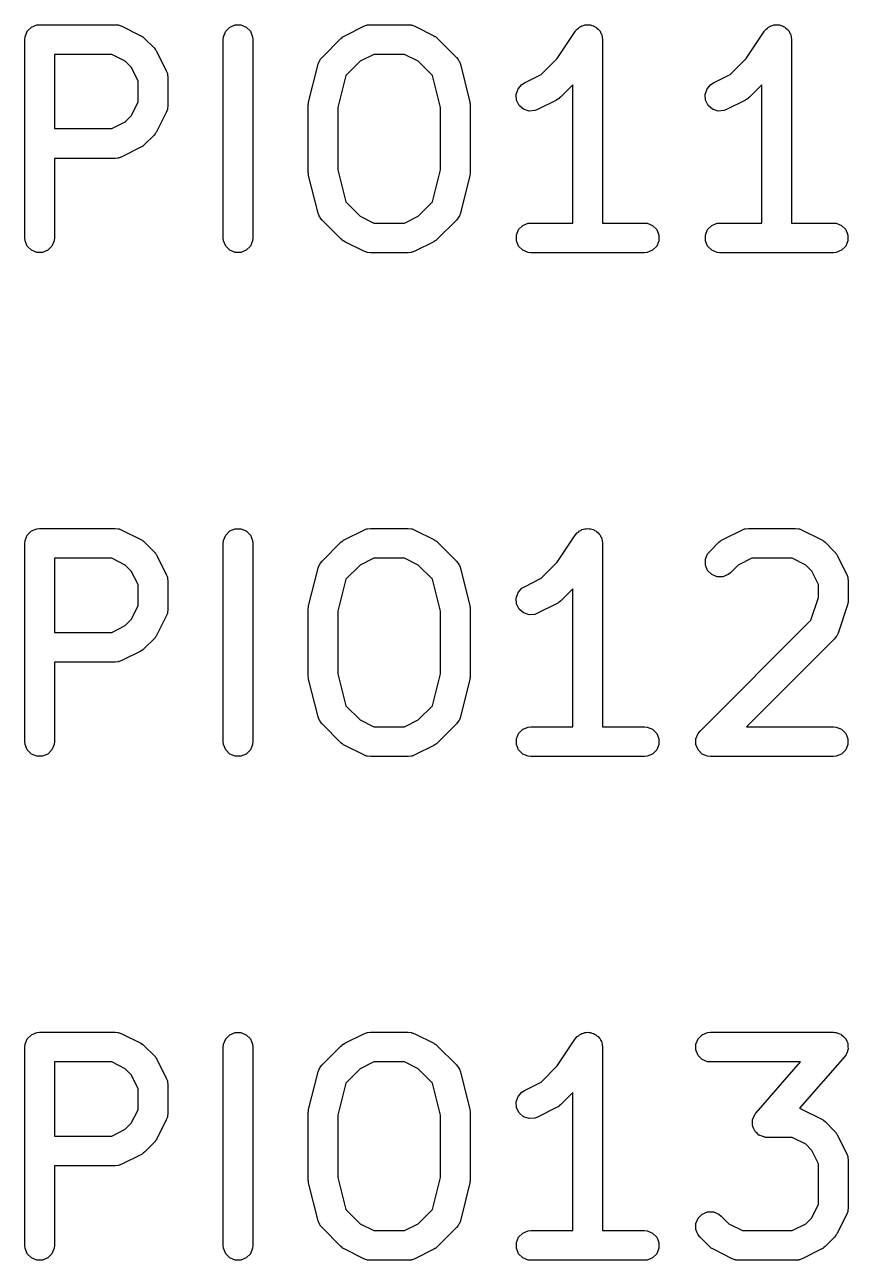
# Model space of a CAD drawing. Extents: x 19.8 to 98.9, y -129.1 to -67.1.
# Drawn here: x 59.37 to 63.52, y -120.41 to -114.18 of the extents above; entities that cross this region are included whole.
import ezdxf

# ---------------------------------------------------------------- set-up
doc = ezdxf.new("R2010")
doc.units = 0
doc.layers.add('BLACK', color=7, linetype='CONTINUOUS')

msp = doc.modelspace()

# ---------------------------------------------------------------- linework, layer by layer
at = {"layer": 'BLACK', "linetype": 'CONTINUOUS'}
for p, q in [((59.384419, -114.213151), (59.405111, -114.192459)), ((59.405111, -114.192459), (59.432147, -114.18126)), ((59.432147, -114.18126), (59.446779, -114.179819)), ((59.446779, -114.179819), (59.827731, -114.179819)), ((59.827731, -114.179819), (59.842363, -114.18126)), ((59.842363, -114.18126), (59.844852, -114.182291)), ((59.844852, -114.182291), (59.84754, -114.182482)), ((59.84754, -114.182482), (59.861272, -114.187737)), ((59.861272, -114.187737), (59.95651, -114.235356)), ((60.384419, -114.213151), (60.405111, -114.192459)), ((60.405111, -114.192459), (60.432147, -114.18126)), ((60.432147, -114.18126), (60.461411, -114.18126)), ((60.461411, -114.18126), (60.488447, -114.192459)), ((60.488447, -114.192459), (60.509139, -114.213151)), ((60.984666, -114.235356), (61.079904, -114.187737)), ((61.079904, -114.187737), (61.093635, -114.182482)), ((61.093635, -114.182482), (61.096324, -114.18229)), ((61.096324, -114.18229), (61.098813, -114.18126)), ((61.098813, -114.18126), (61.113445, -114.179819)), ((61.113445, -114.179819), (61.303921, -114.179819)), ((61.303921, -114.179819), (61.318553, -114.18126)), ((61.318553, -114.18126), (61.321042, -114.182291)), ((61.321042, -114.182291), (61.32373, -114.182482)), ((61.32373, -114.182482), (61.337462, -114.187737)), ((61.337462, -114.187737), (61.4327, -114.235356)), ((62.161764, -114.197709), (62.167015, -114.192459)), ((62.167015, -114.192459), (62.173804, -114.189646)), ((62.173804, -114.189646), (62.17991, -114.185558)), ((62.17991, -114.185558), (62.18719, -114.184101)), ((62.18719, -114.184101), (62.194051, -114.18126)), ((62.194051, -114.18126), (62.201399, -114.18126)), ((62.201399, -114.18126), (62.208604, -114.179819)), ((62.208604, -114.179819), (62.215888, -114.18126)), ((62.215888, -114.18126), (62.223315, -114.18126)), ((62.223315, -114.18126), (62.230103, -114.184072)), ((62.230103, -114.184072), (62.237312, -114.185498)), ((62.237312, -114.185498), (62.243491, -114.189617)), ((62.243491, -114.189617), (62.250351, -114.192459)), ((62.250351, -114.192459), (62.255544, -114.197652)), ((63.114145, -114.197709), (63.119396, -114.192459)), ((63.119396, -114.192459), (63.126185, -114.189646)), ((63.126185, -114.189646), (63.132291, -114.185558)), ((63.132291, -114.185558), (63.139571, -114.184101)), ((63.139571, -114.184101), (63.146432, -114.18126)), ((63.146432, -114.18126), (63.15378, -114.18126)), ((63.15378, -114.18126), (63.160985, -114.179819)), ((63.160985, -114.179819), (63.168269, -114.18126)), ((63.168269, -114.18126), (63.175696, -114.18126)), ((63.175696, -114.18126), (63.182484, -114.184072)), ((63.182484, -114.184072), (63.189693, -114.185498)), ((63.189693, -114.185498), (63.195872, -114.189617)), ((63.195872, -114.189617), (63.202732, -114.192459)), ((63.202732, -114.192459), (63.207925, -114.197652)), ((59.371779, -114.254819), (59.37322, -114.240187)), ((59.371779, -115.254819), (59.371779, -114.254819)), ((59.37322, -114.240187), (59.384419, -114.213151)), ((59.95651, -114.235356), (59.962809, -114.23932)), ((59.962809, -114.23932), (59.964637, -114.240078)), ((59.964637, -114.240078), (59.966693, -114.241766)), ((59.966693, -114.241766), (59.968953, -114.243188)), ((59.968953, -114.243188), (59.970252, -114.244686)), ((59.970252, -114.244686), (59.976002, -114.249405)), ((59.976002, -114.249405), (60.023621, -114.297024)), ((60.371779, -114.254819), (60.37322, -114.240187)), ((60.371779, -115.254819), (60.371779, -114.254819)), ((60.37322, -114.240187), (60.384419, -114.213151)), ((60.509139, -114.213151), (60.520338, -114.240187)), ((60.520338, -114.240187), (60.521779, -114.254819)), ((60.521779, -114.254819), (60.521779, -115.254819)), ((60.869936, -114.344643), (60.965174, -114.249405)), ((60.965174, -114.249405), (60.970924, -114.244684)), ((60.970924, -114.244684), (60.972223, -114.243188)), ((60.972223, -114.243188), (60.974477, -114.241768)), ((60.974477, -114.241768), (60.976539, -114.240077)), ((60.976539, -114.240077), (60.978371, -114.239318)), ((60.978371, -114.239318), (60.984666, -114.235356)), ((61.4327, -114.235356), (61.438999, -114.23932)), ((61.438999, -114.23932), (61.440827, -114.240078)), ((61.440827, -114.240078), (61.442883, -114.241766)), ((61.442883, -114.241766), (61.445143, -114.243188)), ((61.445143, -114.243188), (61.446442, -114.244686)), ((61.446442, -114.244686), (61.452192, -114.249405)), ((61.452192, -114.249405), (61.54743, -114.344643)), ((62.055159, -114.349896), (62.146279, -114.213216)), ((62.146279, -114.213216), (62.146313, -114.213173)), ((62.146313, -114.213173), (62.146323, -114.213151)), ((62.146323, -114.213151), (62.146374, -114.213099)), ((62.146374, -114.213099), (62.155595, -114.201841)), ((62.155595, -114.201841), (62.161764, -114.197709)), ((62.255544, -114.197652), (62.261661, -114.20173)), ((62.261661, -114.20173), (62.265794, -114.207902)), ((62.265794, -114.207902), (62.271043, -114.213151)), ((62.271043, -114.213151), (62.273854, -114.219938)), ((62.273854, -114.219938), (62.277944, -114.226045)), ((62.277944, -114.226045), (62.2794, -114.233326)), ((62.2794, -114.233326), (62.282242, -114.240187)), ((62.282242, -114.240187), (62.283667, -114.254663)), ((62.283667, -114.254663), (62.283683, -114.25474)), ((62.283683, -114.25474), (62.283677, -114.254766)), ((62.283677, -114.254766), (62.283683, -114.254819)), ((62.283683, -114.254819), (62.283683, -115.179819)), ((63.00754, -114.349896), (63.09866, -114.213216)), ((63.09866, -114.213216), (63.098694, -114.213173)), ((63.098694, -114.213173), (63.098704, -114.213151)), ((63.098704, -114.213151), (63.098755, -114.213099)), ((63.098755, -114.213099), (63.107976, -114.201841)), ((63.107976, -114.201841), (63.114145, -114.197709)), ((63.207925, -114.197652), (63.214042, -114.20173)), ((63.214042, -114.20173), (63.218175, -114.207902)), ((63.218175, -114.207902), (63.223424, -114.213151)), ((63.223424, -114.213151), (63.226235, -114.219938)), ((63.226235, -114.219938), (63.230325, -114.226045)), ((63.230325, -114.226045), (63.231781, -114.233326)), ((63.231781, -114.233326), (63.234623, -114.240187)), ((63.234623, -114.240187), (63.236048, -114.254663)), ((63.236048, -114.254663), (63.236064, -114.25474)), ((63.236064, -114.25474), (63.236058, -114.254766)), ((63.236058, -114.254766), (63.236064, -114.254819)), ((63.236064, -114.254819), (63.236064, -115.179819)), ((60.023621, -114.297024), (60.028339, -114.302773)), ((60.028339, -114.302773), (60.029838, -114.304073)), ((60.029838, -114.304073), (60.031259, -114.306332)), ((60.031259, -114.306332), (60.032948, -114.308389)), ((60.032948, -114.308389), (60.033705, -114.310216)), ((60.033705, -114.310216), (60.03767, -114.316516)), ((60.03767, -114.316516), (60.085289, -114.411754)), ((59.810026, -114.329819), (59.521779, -114.329819)), ((59.521779, -114.329819), (59.521779, -114.703628)), ((59.878542, -114.364077), (59.810026, -114.329819)), ((59.908949, -114.394484), (59.878542, -114.364077)), ((60.802589, -114.569962), (60.850208, -114.379486)), ((60.850208, -114.379486), (60.855155, -114.36564)), ((60.855155, -114.36564), (60.858475, -114.361158)), ((60.858475, -114.361158), (60.860609, -114.356008)), ((60.860609, -114.356008), (60.869936, -114.344643)), ((61.062634, -114.364077), (60.990691, -114.436019)), ((61.13115, -114.329819), (61.062634, -114.364077)), ((61.286216, -114.329819), (61.13115, -114.329819)), ((61.354732, -114.364077), (61.286216, -114.329819)), ((61.426674, -114.436019), (61.354732, -114.364077)), ((61.54743, -114.344643), (61.556758, -114.356008)), ((61.556758, -114.356008), (61.558892, -114.361161)), ((61.558892, -114.361161), (61.562211, -114.36564)), ((61.562211, -114.36564), (61.567158, -114.379486)), ((61.567158, -114.379486), (61.614777, -114.569962)), ((61.97378, -114.431275), (62.055159, -114.349896)), ((62.926161, -114.431275), (63.00754, -114.349896)), ((59.943207, -114.463), (59.908949, -114.394484)), ((60.085289, -114.411754), (60.090544, -114.425485)), ((60.090544, -114.425485), (60.090735, -114.428174)), ((60.090735, -114.428174), (60.091766, -114.430663)), ((60.091766, -114.430663), (60.093207, -114.445295)), ((60.990691, -114.436019), (60.95035, -114.597386)), ((61.467016, -114.597386), (61.426674, -114.436019)), ((61.889428, -114.473451), (61.97378, -114.431275)), ((62.841809, -114.473451), (62.926161, -114.431275)), ((59.943207, -114.570447), (59.943207, -114.463)), ((60.093207, -114.445295), (60.093207, -114.588152)), ((61.848558, -114.531152), (61.857812, -114.503391)), ((61.857812, -114.503391), (61.876985, -114.481283)), ((61.876985, -114.481283), (61.889428, -114.473451)), ((62.133683, -114.483504), (62.07124, -114.545947)), ((62.133683, -115.179819), (62.133683, -114.483504)), ((62.800939, -114.531152), (62.810193, -114.503391)), ((62.810193, -114.503391), (62.829366, -114.481283)), ((62.829366, -114.481283), (62.841809, -114.473451)), ((63.086064, -114.483504), (63.023621, -114.545947)), ((63.086064, -115.179819), (63.086064, -114.483504)), ((61.850632, -114.560342), (61.848558, -114.531152)), ((61.863719, -114.586517), (61.850632, -114.560342)), ((62.051748, -114.559996), (61.95651, -114.607615)), ((62.058047, -114.556031), (62.051748, -114.559996)), ((62.059875, -114.555274), (62.058047, -114.556031)), ((62.061931, -114.553585), (62.059875, -114.555274)), ((62.064191, -114.552164), (62.061931, -114.553585)), ((62.06549, -114.550665), (62.064191, -114.552164)), ((62.07124, -114.545947), (62.06549, -114.550665)), ((62.803013, -114.560342), (62.800939, -114.531152)), ((62.8161, -114.586517), (62.803013, -114.560342)), ((63.004129, -114.559996), (62.908891, -114.607615)), ((63.010428, -114.556031), (63.004129, -114.559996)), ((63.012256, -114.555274), (63.010428, -114.556031)), ((63.014312, -114.553585), (63.012256, -114.555274)), ((63.016572, -114.552164), (63.014312, -114.553585)), ((63.017871, -114.550665), (63.016572, -114.552164)), ((63.023621, -114.545947), (63.017871, -114.550665)), ((59.908949, -114.638963), (59.943207, -114.570447)), ((60.085289, -114.621693), (60.03767, -114.716931)), ((60.090544, -114.607962), (60.085289, -114.621693)), ((60.090735, -114.605272), (60.090544, -114.607962)), ((60.091766, -114.602784), (60.090735, -114.605272)), ((60.093207, -114.588152), (60.091766, -114.602784)), ((60.80035, -114.588152), (60.800601, -114.585598)), ((60.80035, -114.921485), (60.80035, -114.588152)), ((60.800439, -114.584506), (60.801248, -114.579032)), ((60.800601, -114.585598), (60.800439, -114.584506)), ((60.801248, -114.579032), (60.801791, -114.57352)), ((60.801791, -114.57352), (60.802213, -114.572498)), ((60.802213, -114.572498), (60.802589, -114.569962)), ((60.95035, -114.597386), (60.95035, -114.912251)), ((61.467016, -114.912251), (61.467016, -114.597386)), ((61.614777, -114.569962), (61.615152, -114.572498)), ((61.615152, -114.572498), (61.615575, -114.57352)), ((61.615575, -114.57352), (61.616117, -114.579032)), ((61.616117, -114.579032), (61.616927, -114.584506)), ((61.616927, -114.584506), (61.616764, -114.585598)), ((61.616764, -114.585598), (61.617016, -114.588152)), ((61.617016, -114.588152), (61.617016, -114.921485)), ((61.885827, -114.60569), (61.863719, -114.586517)), ((61.913588, -114.614944), (61.885827, -114.60569)), ((61.942778, -114.61287), (61.913588, -114.614944)), ((61.95651, -114.607615), (61.942778, -114.61287)), ((62.838208, -114.60569), (62.8161, -114.586517)), ((62.865969, -114.614944), (62.838208, -114.60569)), ((62.895159, -114.61287), (62.865969, -114.614944)), ((62.908891, -114.607615), (62.895159, -114.61287)), ((59.810026, -114.703628), (59.878542, -114.66937)), ((59.878542, -114.66937), (59.908949, -114.638963)), ((59.521779, -114.703628), (59.810026, -114.703628)), ((60.023621, -114.736423), (59.976002, -114.784042)), ((60.028339, -114.730673), (60.023621, -114.736423)), ((60.029838, -114.729374), (60.028339, -114.730673)), ((60.031259, -114.727114), (60.029838, -114.729374)), ((60.032948, -114.725058), (60.031259, -114.727114)), ((60.033705, -114.72323), (60.032948, -114.725058)), ((60.03767, -114.716931), (60.033705, -114.72323)), ((59.95651, -114.798091), (59.861272, -114.84571)), ((59.962809, -114.794126), (59.95651, -114.798091)), ((59.964637, -114.793369), (59.962809, -114.794126)), ((59.966693, -114.79168), (59.964637, -114.793369)), ((59.968953, -114.790259), (59.966693, -114.79168)), ((59.970252, -114.78876), (59.968953, -114.790259)), ((59.976002, -114.784042), (59.970252, -114.78876)), ((59.827731, -114.853628), (59.521779, -114.853628)), ((59.521779, -114.853628), (59.521779, -115.254819)), ((59.842363, -114.852187), (59.827731, -114.853628)), ((59.844852, -114.851155), (59.842363, -114.852187)), ((59.84754, -114.850965), (59.844852, -114.851155)), ((59.861272, -114.84571), (59.84754, -114.850965)), ((60.800601, -114.924038), (60.80035, -114.921485)), ((60.800439, -114.925131), (60.800601, -114.924038)), ((60.801248, -114.930604), (60.800439, -114.925131)), ((60.801791, -114.936117), (60.801248, -114.930604)), ((60.802213, -114.937138), (60.801791, -114.936117)), ((60.802589, -114.939675), (60.802213, -114.937138)), ((60.850208, -115.130151), (60.802589, -114.939675)), ((60.95035, -114.912251), (60.990691, -115.073617)), ((61.426674, -115.073617), (61.467016, -114.912251)), ((61.614777, -114.939675), (61.567158, -115.130151)), ((61.615152, -114.937138), (61.614777, -114.939675)), ((61.615575, -114.936117), (61.615152, -114.937138)), ((61.616117, -114.930604), (61.615575, -114.936117)), ((61.616927, -114.925131), (61.616117, -114.930604)), ((61.617016, -114.921485), (61.616764, -114.924038)), ((61.616764, -114.924038), (61.616927, -114.925131)), ((60.855155, -115.143997), (60.850208, -115.130151)), ((60.990691, -115.073617), (61.062634, -115.145561)), ((61.354731, -115.145561), (61.426674, -115.073617)), ((61.567158, -115.130151), (61.562211, -115.143997)), ((60.858474, -115.148476), (60.855155, -115.143997)), ((60.860608, -115.153628), (60.858474, -115.148476)), ((60.869936, -115.164994), (60.860608, -115.153628)), ((60.965174, -115.260233), (60.869936, -115.164994)), ((61.062634, -115.145561), (61.13115, -115.179819)), ((61.13115, -115.179819), (61.286216, -115.179819)), ((61.286216, -115.179819), (61.354731, -115.145561)), ((61.547431, -115.164993), (61.452192, -115.260233)), ((61.556758, -115.153628), (61.547431, -115.164993)), ((61.558891, -115.148476), (61.556758, -115.153628)), ((61.562211, -115.143997), (61.558891, -115.148476)), ((61.860609, -115.213151), (61.881301, -115.192459)), ((61.881301, -115.192459), (61.908337, -115.18126)), ((61.908337, -115.18126), (61.922969, -115.179819)), ((61.922969, -115.179819), (62.133683, -115.179819)), ((62.283683, -115.179819), (62.494397, -115.179819)), ((62.494397, -115.179819), (62.509029, -115.18126)), ((62.509029, -115.18126), (62.536065, -115.192459)), ((62.536065, -115.192459), (62.556757, -115.213151)), ((62.81299, -115.213151), (62.833682, -115.192459)), ((62.833682, -115.192459), (62.860718, -115.18126)), ((62.860718, -115.18126), (62.87535, -115.179819)), ((62.87535, -115.179819), (63.086064, -115.179819)), ((63.236064, -115.179819), (63.446778, -115.179819)), ((63.446778, -115.179819), (63.46141, -115.18126)), ((63.46141, -115.18126), (63.488446, -115.192459)), ((63.488446, -115.192459), (63.509138, -115.213151)), ((59.37322, -115.269451), (59.371779, -115.254819)), ((59.521779, -115.254819), (59.520338, -115.269451)), ((60.37322, -115.269451), (60.371779, -115.254819)), ((60.521779, -115.254819), (60.520338, -115.269451)), ((61.84941, -115.240187), (61.860609, -115.213151)), ((61.84941, -115.269451), (61.84941, -115.240187)), ((62.556757, -115.213151), (62.567956, -115.240187)), ((62.567956, -115.240187), (62.567956, -115.269451)), ((62.801791, -115.240187), (62.81299, -115.213151)), ((62.801791, -115.269451), (62.801791, -115.240187)), ((63.509138, -115.213151), (63.520337, -115.240187)), ((63.520337, -115.240187), (63.520337, -115.269451)), ((59.384419, -115.296487), (59.37322, -115.269451)), ((59.405111, -115.317179), (59.384419, -115.296487)), ((59.432147, -115.328378), (59.405111, -115.317179)), ((59.488447, -115.317179), (59.461411, -115.328378)), ((59.509139, -115.296487), (59.488447, -115.317179)), ((59.520338, -115.269451), (59.509139, -115.296487)), ((60.384419, -115.296487), (60.37322, -115.269451)), ((60.405111, -115.317179), (60.384419, -115.296487)), ((60.432147, -115.328378), (60.405111, -115.317179)), ((60.488447, -115.317179), (60.461411, -115.328378)), ((60.509139, -115.296487), (60.488447, -115.317179)), ((60.520338, -115.269451), (60.509139, -115.296487)), ((60.970924, -115.264953), (60.965174, -115.260233)), ((60.972223, -115.26645), (60.970924, -115.264953)), ((60.974477, -115.267869), (60.972223, -115.26645)), ((60.976539, -115.269561), (60.974477, -115.267869)), ((60.978371, -115.270319), (60.976539, -115.269561)), ((60.984666, -115.274282), (60.978371, -115.270319)), ((61.079904, -115.321901), (60.984666, -115.274282)), ((61.4327, -115.274282), (61.337462, -115.321901)), ((61.438999, -115.270317), (61.4327, -115.274282)), ((61.440827, -115.26956), (61.438999, -115.270317)), ((61.442883, -115.267871), (61.440827, -115.26956)), ((61.445143, -115.26645), (61.442883, -115.267871)), ((61.446442, -115.264951), (61.445143, -115.26645)), ((61.452192, -115.260233), (61.446442, -115.264951)), ((61.860609, -115.296487), (61.84941, -115.269451)), ((61.881301, -115.317179), (61.860609, -115.296487)), ((61.908337, -115.328378), (61.881301, -115.317179)), ((62.536065, -115.317179), (62.509029, -115.328378)), ((62.556757, -115.296487), (62.536065, -115.317179)), ((62.567956, -115.269451), (62.556757, -115.296487)), ((62.81299, -115.296487), (62.801791, -115.269451)), ((62.833682, -115.317179), (62.81299, -115.296487)), ((62.860718, -115.328378), (62.833682, -115.317179)), ((63.488446, -115.317179), (63.46141, -115.328378)), ((63.509138, -115.296487), (63.488446, -115.317179)), ((63.520337, -115.269451), (63.509138, -115.296487)), ((59.461411, -115.328378), (59.432147, -115.328378)), ((60.461411, -115.328378), (60.432147, -115.328378)), ((61.093635, -115.327156), (61.079904, -115.321901)), ((61.096324, -115.327347), (61.093635, -115.327156)), ((61.098813, -115.328378), (61.096324, -115.327347)), ((61.113445, -115.329819), (61.098813, -115.328378)), ((61.303921, -115.329819), (61.113445, -115.329819)), ((61.318553, -115.328378), (61.303921, -115.329819)), ((61.321042, -115.327346), (61.318553, -115.328378)), ((61.32373, -115.327156), (61.321042, -115.327346)), ((61.337462, -115.321901), (61.32373, -115.327156)), ((61.922969, -115.329819), (61.908337, -115.328378)), ((62.494397, -115.329819), (61.922969, -115.329819)), ((62.509029, -115.328378), (62.494397, -115.329819)), ((62.87535, -115.329819), (62.860718, -115.328378)), ((63.446778, -115.329819), (62.87535, -115.329819)), ((63.46141, -115.328378), (63.446778, -115.329819)), ((59.384419, -116.753151), (59.405111, -116.732459)), ((59.405111, -116.732459), (59.432147, -116.72126)), ((59.432147, -116.72126), (59.446779, -116.719819)), ((59.446779, -116.719819), (59.827731, -116.719819)), ((59.827731, -116.719819), (59.842363, -116.72126)), ((59.842363, -116.72126), (59.844852, -116.722291)), ((59.844852, -116.722291), (59.84754, -116.722482)), ((59.84754, -116.722482), (59.861272, -116.727737)), ((59.861272, -116.727737), (59.95651, -116.775356)), ((60.384419, -116.753151), (60.405111, -116.732459)), ((60.405111, -116.732459), (60.432147, -116.72126)), ((60.432147, -116.72126), (60.461411, -116.72126)), ((60.461411, -116.72126), (60.488447, -116.732459)), ((60.488447, -116.732459), (60.509139, -116.753151)), ((60.984666, -116.775356), (61.079904, -116.727737)), ((61.079904, -116.727737), (61.093635, -116.722482)), ((61.093635, -116.722482), (61.096324, -116.72229)), ((61.096324, -116.72229), (61.098813, -116.72126)), ((61.098813, -116.72126), (61.113445, -116.719819)), ((61.113445, -116.719819), (61.303921, -116.719819)), ((61.303921, -116.719819), (61.318553, -116.72126)), ((61.318553, -116.72126), (61.321042, -116.722291)), ((61.321042, -116.722291), (61.32373, -116.722482)), ((61.32373, -116.722482), (61.337462, -116.727737)), ((61.337462, -116.727737), (61.4327, -116.775356)), ((62.146374, -116.753099), (62.155595, -116.741841)), ((62.155595, -116.741841), (62.161764, -116.737709)), ((62.161764, -116.737709), (62.167015, -116.732459)), ((62.167015, -116.732459), (62.173804, -116.729646)), ((62.173804, -116.729646), (62.17991, -116.725558)), ((62.17991, -116.725558), (62.18719, -116.724101)), ((62.18719, -116.724101), (62.194051, -116.72126)), ((62.194051, -116.72126), (62.201399, -116.72126)), ((62.201399, -116.72126), (62.208604, -116.719819)), ((62.208604, -116.719819), (62.215888, -116.72126)), ((62.215888, -116.72126), (62.223315, -116.72126)), ((62.223315, -116.72126), (62.230103, -116.724072)), ((62.230103, -116.724072), (62.237312, -116.725498)), ((62.237312, -116.725498), (62.243491, -116.729617)), ((62.243491, -116.729617), (62.250351, -116.732459)), ((62.250351, -116.732459), (62.255544, -116.737652)), ((62.255544, -116.737652), (62.261661, -116.74173)), ((62.261661, -116.74173), (62.265794, -116.747902)), ((62.265794, -116.747902), (62.271043, -116.753151)), ((62.889428, -116.775356), (62.984666, -116.727737)), ((62.984666, -116.727737), (62.998397, -116.722482)), ((62.998397, -116.722482), (63.001086, -116.72229)), ((63.001086, -116.72229), (63.003575, -116.72126)), ((63.003575, -116.72126), (63.018207, -116.719819)), ((63.018207, -116.719819), (63.256302, -116.719819)), ((63.256302, -116.719819), (63.270934, -116.72126)), ((63.270934, -116.72126), (63.273423, -116.722291)), ((63.273423, -116.722291), (63.276111, -116.722482)), ((63.276111, -116.722482), (63.289843, -116.727737)), ((63.289843, -116.727737), (63.385081, -116.775356)), ((59.371779, -116.794819), (59.37322, -116.780187)), ((59.371779, -117.794819), (59.371779, -116.794819)), ((59.37322, -116.780187), (59.384419, -116.753151)), ((59.95651, -116.775356), (59.962809, -116.77932)), ((59.962809, -116.77932), (59.964637, -116.780078)), ((59.964637, -116.780078), (59.966693, -116.781766)), ((59.966693, -116.781766), (59.968953, -116.783188)), ((59.968953, -116.783188), (59.970252, -116.784686)), ((59.970252, -116.784686), (59.976002, -116.789405)), ((59.976002, -116.789405), (60.023621, -116.837024)), ((60.371779, -116.794819), (60.37322, -116.780187)), ((60.371779, -117.794819), (60.371779, -116.794819)), ((60.37322, -116.780187), (60.384419, -116.753151)), ((60.509139, -116.753151), (60.520338, -116.780187)), ((60.520338, -116.780187), (60.521779, -116.794819)), ((60.521779, -116.794819), (60.521779, -117.794819)), ((60.869936, -116.884643), (60.965174, -116.789405)), ((60.965174, -116.789405), (60.970924, -116.784684)), ((60.970924, -116.784684), (60.972223, -116.783188)), ((60.972223, -116.783188), (60.974477, -116.781768)), ((60.974477, -116.781768), (60.976539, -116.780077)), ((60.976539, -116.780077), (60.978371, -116.779318)), ((60.978371, -116.779318), (60.984666, -116.775356)), ((61.4327, -116.775356), (61.438999, -116.77932)), ((61.438999, -116.77932), (61.440827, -116.780078)), ((61.440827, -116.780078), (61.442883, -116.781766)), ((61.442883, -116.781766), (61.445143, -116.783188)), ((61.445143, -116.783188), (61.446442, -116.784686)), ((61.446442, -116.784686), (61.452192, -116.789405)), ((61.452192, -116.789405), (61.54743, -116.884643)), ((62.055159, -116.889896), (62.146279, -116.753216)), ((62.146279, -116.753216), (62.146313, -116.753173)), ((62.146313, -116.753173), (62.146323, -116.753151)), ((62.146323, -116.753151), (62.146374, -116.753099)), ((62.271043, -116.753151), (62.273854, -116.759938)), ((62.273854, -116.759938), (62.277944, -116.766045)), ((62.277944, -116.766045), (62.2794, -116.773326)), ((62.2794, -116.773326), (62.282242, -116.780187)), ((62.282242, -116.780187), (62.283667, -116.794663)), ((62.283667, -116.794663), (62.283683, -116.79474)), ((62.283683, -116.79474), (62.283677, -116.794766)), ((62.283677, -116.794766), (62.283683, -116.794819)), ((62.283683, -116.794819), (62.283683, -117.719819)), ((62.822317, -116.837024), (62.869936, -116.789405)), ((62.869936, -116.789405), (62.875685, -116.784686)), ((62.875685, -116.784686), (62.876985, -116.783188)), ((62.876985, -116.783188), (62.879244, -116.781766)), ((62.879244, -116.781766), (62.881301, -116.780078)), ((62.881301, -116.780078), (62.883128, -116.77932)), ((62.883128, -116.77932), (62.889428, -116.775356)), ((63.385081, -116.775356), (63.39138, -116.77932)), ((63.39138, -116.77932), (63.393208, -116.780078)), ((63.393208, -116.780078), (63.395264, -116.781766)), ((63.395264, -116.781766), (63.397524, -116.783188)), ((63.397524, -116.783188), (63.398823, -116.784686)), ((63.398823, -116.784686), (63.404573, -116.789405)), ((63.404573, -116.789405), (63.452192, -116.837024)), ((59.810026, -116.869819), (59.521779, -116.869819)), ((59.521779, -116.869819), (59.521779, -117.243628)), ((59.878542, -116.904077), (59.810026, -116.869819)), ((60.023621, -116.837024), (60.028339, -116.842773)), ((60.028339, -116.842773), (60.029838, -116.844073)), ((60.029838, -116.844073), (60.031259, -116.846332)), ((60.031259, -116.846332), (60.032948, -116.848389)), ((60.032948, -116.848389), (60.033705, -116.850216)), ((60.033705, -116.850216), (60.03767, -116.856516)), ((60.03767, -116.856516), (60.085289, -116.951754)), ((61.13115, -116.869819), (61.062634, -116.904077)), ((61.286216, -116.869819), (61.13115, -116.869819)), ((61.354732, -116.904077), (61.286216, -116.869819)), ((62.801791, -116.875426), (62.81299, -116.848389)), ((62.81299, -116.848389), (62.822317, -116.837024)), ((63.035912, -116.869819), (62.967396, -116.904077)), ((63.238597, -116.869819), (63.035912, -116.869819)), ((63.307113, -116.904077), (63.238597, -116.869819)), ((63.452192, -116.837024), (63.45691, -116.842773)), ((63.45691, -116.842773), (63.458409, -116.844073)), ((63.458409, -116.844073), (63.45983, -116.846332)), ((63.45983, -116.846332), (63.461519, -116.848389)), ((63.461519, -116.848389), (63.462276, -116.850216)), ((63.462276, -116.850216), (63.466241, -116.856516)), ((63.466241, -116.856516), (63.51386, -116.951754)), ((59.908949, -116.934484), (59.878542, -116.904077)), ((59.943207, -117.003), (59.908949, -116.934484)), ((60.802589, -117.109962), (60.850208, -116.919486)), ((60.850208, -116.919486), (60.855155, -116.90564)), ((60.855155, -116.90564), (60.858475, -116.901158)), ((60.858475, -116.901158), (60.860609, -116.896008)), ((60.860609, -116.896008), (60.869936, -116.884643)), ((61.062634, -116.904077), (60.990691, -116.976019)), ((61.426674, -116.976019), (61.354732, -116.904077)), ((61.54743, -116.884643), (61.556758, -116.896008)), ((61.556758, -116.896008), (61.558892, -116.901161)), ((61.558892, -116.901161), (61.562211, -116.90564)), ((61.562211, -116.90564), (61.567158, -116.919486)), ((61.567158, -116.919486), (61.614777, -117.109962)), ((61.97378, -116.971275), (62.055159, -116.889896)), ((62.801791, -116.904688), (62.801791, -116.875426)), ((62.81299, -116.931725), (62.801791, -116.904688)), ((62.833682, -116.952417), (62.81299, -116.931725)), ((62.967396, -116.904077), (62.928383, -116.94309)), ((63.33752, -116.934484), (63.307113, -116.904077)), ((63.371778, -117.003), (63.33752, -116.934484)), ((60.085289, -116.951754), (60.090544, -116.965485)), ((60.090544, -116.965485), (60.090735, -116.968174)), ((60.090735, -116.968174), (60.091766, -116.970663)), ((60.091766, -116.970663), (60.093207, -116.985295)), ((60.093207, -116.985295), (60.093207, -117.128152)), ((60.990691, -116.976019), (60.95035, -117.137386)), ((61.467016, -117.137386), (61.426674, -116.976019)), ((61.889428, -117.013451), (61.97378, -116.971275)), ((62.860719, -116.963616), (62.833682, -116.952417)), ((62.889981, -116.963616), (62.860719, -116.963616)), ((62.917018, -116.952417), (62.889981, -116.963616)), ((62.928383, -116.94309), (62.917018, -116.952417)), ((63.51386, -116.951754), (63.519115, -116.965485)), ((63.519115, -116.965485), (63.519306, -116.968174)), ((63.519306, -116.968174), (63.520337, -116.970663)), ((63.520337, -116.970663), (63.521778, -116.985295)), ((63.521778, -116.985295), (63.521778, -117.080533)), ((59.943207, -117.110447), (59.943207, -117.003)), ((61.848558, -117.071152), (61.857812, -117.043391)), ((61.857812, -117.043391), (61.876985, -117.021283)), ((61.876985, -117.021283), (61.889428, -117.013451)), ((62.133683, -117.023504), (62.07124, -117.085947)), ((62.133683, -117.719819), (62.133683, -117.023504)), ((63.371778, -117.068363), (63.371778, -117.003)), ((59.908949, -117.178963), (59.943207, -117.110447)), ((60.800439, -117.124506), (60.801248, -117.119032)), ((60.801248, -117.119032), (60.801791, -117.11352)), ((60.801791, -117.11352), (60.802213, -117.112498)), ((60.802213, -117.112498), (60.802589, -117.109962)), ((61.614777, -117.109962), (61.615152, -117.112498)), ((61.615152, -117.112498), (61.615575, -117.11352)), ((61.615575, -117.11352), (61.616117, -117.119032)), ((61.616117, -117.119032), (61.616927, -117.124506)), ((61.850632, -117.100342), (61.848558, -117.071152)), ((61.863719, -117.126517), (61.850632, -117.100342)), ((62.051748, -117.099996), (61.95651, -117.147615)), ((62.058047, -117.096031), (62.051748, -117.099996)), ((62.059875, -117.095274), (62.058047, -117.096031)), ((62.061931, -117.093585), (62.059875, -117.095274)), ((62.064191, -117.092164), (62.061931, -117.093585)), ((62.06549, -117.090665), (62.064191, -117.092164)), ((62.07124, -117.085947), (62.06549, -117.090665)), ((63.333606, -117.182876), (63.371778, -117.068363)), ((63.517929, -117.104251), (63.47031, -117.247107)), ((63.519578, -117.096995), (63.517929, -117.104251)), ((63.520337, -117.095165), (63.519578, -117.096995)), ((63.520598, -117.092511), (63.520337, -117.095165)), ((63.521189, -117.089914), (63.520598, -117.092511)), ((63.521778, -117.080533), (63.521048, -117.087939)), ((63.521048, -117.087939), (63.521189, -117.089914)), ((59.878542, -117.20937), (59.908949, -117.178963)), ((60.085289, -117.161693), (60.03767, -117.256931)), ((60.090544, -117.147962), (60.085289, -117.161693)), ((60.090735, -117.145272), (60.090544, -117.147962)), ((60.091766, -117.142784), (60.090735, -117.145272)), ((60.093207, -117.128152), (60.091766, -117.142784)), ((60.80035, -117.128152), (60.800601, -117.125598)), ((60.80035, -117.461485), (60.80035, -117.128152)), ((60.800601, -117.125598), (60.800439, -117.124506)), ((60.95035, -117.137386), (60.95035, -117.452251)), ((61.467016, -117.452251), (61.467016, -117.137386)), ((61.616927, -117.124506), (61.616764, -117.125598)), ((61.616764, -117.125598), (61.617016, -117.128152)), ((61.617016, -117.128152), (61.617016, -117.461485)), ((61.885827, -117.14569), (61.863719, -117.126517)), ((61.913588, -117.154944), (61.885827, -117.14569)), ((61.942778, -117.15287), (61.913588, -117.154944)), ((61.95651, -117.147615), (61.942778, -117.15287)), ((62.774698, -117.741786), (63.333606, -117.182876)), ((59.521779, -117.243628), (59.810026, -117.243628)), ((59.810026, -117.243628), (59.878542, -117.20937)), ((63.47031, -117.247107), (63.464316, -117.260533)), ((60.023621, -117.276423), (59.976002, -117.324042)), ((60.028339, -117.270673), (60.023621, -117.276423)), ((60.029838, -117.269374), (60.028339, -117.270673)), ((60.031259, -117.267114), (60.029838, -117.269374)), ((60.032948, -117.265058), (60.031259, -117.267114)), ((60.033705, -117.26323), (60.032948, -117.265058)), ((60.03767, -117.256931), (60.033705, -117.26323)), ((63.452192, -117.276423), (63.008797, -117.719819)), ((63.46152, -117.265058), (63.452192, -117.276423)), ((63.462551, -117.262567), (63.46152, -117.265058)), ((63.464316, -117.260533), (63.462551, -117.262567)), ((59.95651, -117.338091), (59.861272, -117.38571)), ((59.962809, -117.334126), (59.95651, -117.338091)), ((59.964637, -117.333369), (59.962809, -117.334126)), ((59.966693, -117.33168), (59.964637, -117.333369)), ((59.968953, -117.330259), (59.966693, -117.33168)), ((59.970252, -117.32876), (59.968953, -117.330259)), ((59.976002, -117.324042), (59.970252, -117.32876)), ((59.827731, -117.393628), (59.521779, -117.393628)), ((59.521779, -117.393628), (59.521779, -117.794819)), ((59.842363, -117.392187), (59.827731, -117.393628)), ((59.844852, -117.391155), (59.842363, -117.392187)), ((59.84754, -117.390965), (59.844852, -117.391155)), ((59.861272, -117.38571), (59.84754, -117.390965)), ((60.800601, -117.464038), (60.80035, -117.461485)), ((60.800439, -117.465131), (60.800601, -117.464038)), ((60.801248, -117.470604), (60.800439, -117.465131)), ((60.801791, -117.476117), (60.801248, -117.470604)), ((60.802213, -117.477138), (60.801791, -117.476117)), ((60.802589, -117.479675), (60.802213, -117.477138)), ((60.850208, -117.670151), (60.802589, -117.479675)), ((60.95035, -117.452251), (60.990691, -117.613617)), ((61.426674, -117.613617), (61.467016, -117.452251)), ((61.614777, -117.479675), (61.567158, -117.670151)), ((61.615152, -117.477138), (61.614777, -117.479675)), ((61.615575, -117.476117), (61.615152, -117.477138)), ((61.616117, -117.470604), (61.615575, -117.476117)), ((61.616927, -117.465131), (61.616117, -117.470604)), ((61.617016, -117.461485), (61.616764, -117.464038)), ((61.616764, -117.464038), (61.616927, -117.465131)), ((60.990691, -117.613617), (61.062634, -117.685561)), ((61.354731, -117.685561), (61.426674, -117.613617)), ((60.855155, -117.683997), (60.850208, -117.670151)), ((60.858474, -117.688476), (60.855155, -117.683997)), ((61.562211, -117.683997), (61.558891, -117.688476)), ((61.567158, -117.670151), (61.562211, -117.683997)), ((60.860608, -117.693628), (60.858474, -117.688476)), ((60.869936, -117.704994), (60.860608, -117.693628)), ((60.965174, -117.800233), (60.869936, -117.704994)), ((61.062634, -117.685561), (61.13115, -117.719819)), ((61.13115, -117.719819), (61.286216, -117.719819)), ((61.286216, -117.719819), (61.354731, -117.685561)), ((61.547431, -117.704993), (61.452192, -117.800233)), ((61.556758, -117.693628), (61.547431, -117.704993)), ((61.558891, -117.688476), (61.556758, -117.693628)), ((61.860609, -117.753151), (61.881301, -117.732459)), ((61.881301, -117.732459), (61.908337, -117.72126)), ((61.908337, -117.72126), (61.922969, -117.719819)), ((61.922969, -117.719819), (62.133683, -117.719819)), ((62.283683, -117.719819), (62.494397, -117.719819)), ((62.494397, -117.719819), (62.509029, -117.72126)), ((62.509029, -117.72126), (62.536065, -117.732459)), ((62.536065, -117.732459), (62.556757, -117.753151)), ((62.765371, -117.753151), (62.774698, -117.741786)), ((63.008797, -117.719819), (63.446778, -117.719819)), ((63.446778, -117.719819), (63.46141, -117.72126)), ((63.46141, -117.72126), (63.488446, -117.732459)), ((63.488446, -117.732459), (63.509138, -117.753151)), ((59.37322, -117.809451), (59.371779, -117.794819)), ((59.521779, -117.794819), (59.520338, -117.809451)), ((60.37322, -117.809451), (60.371779, -117.794819)), ((60.521779, -117.794819), (60.520338, -117.809451)), ((60.970924, -117.804953), (60.965174, -117.800233)), ((60.972223, -117.80645), (60.970924, -117.804953)), ((60.974477, -117.807869), (60.972223, -117.80645)), ((60.976539, -117.809561), (60.974477, -117.807869)), ((61.442883, -117.807871), (61.440827, -117.80956)), ((61.445143, -117.80645), (61.442883, -117.807871)), ((61.446442, -117.804951), (61.445143, -117.80645)), ((61.452192, -117.800233), (61.446442, -117.804951)), ((61.84941, -117.780187), (61.860609, -117.753151)), ((61.84941, -117.809451), (61.84941, -117.780187)), ((62.556757, -117.753151), (62.567956, -117.780187)), ((62.567956, -117.780187), (62.567956, -117.809451)), ((62.754172, -117.780187), (62.765371, -117.753151)), ((62.754172, -117.809451), (62.754172, -117.780187)), ((63.509138, -117.753151), (63.520337, -117.780187)), ((63.520337, -117.780187), (63.520337, -117.809451)), ((59.384419, -117.836487), (59.37322, -117.809451)), ((59.405111, -117.857179), (59.384419, -117.836487)), ((59.432147, -117.868378), (59.405111, -117.857179)), ((59.461411, -117.868378), (59.432147, -117.868378)), ((59.488447, -117.857179), (59.461411, -117.868378)), ((59.509139, -117.836487), (59.488447, -117.857179)), ((59.520338, -117.809451), (59.509139, -117.836487)), ((60.384419, -117.836487), (60.37322, -117.809451)), ((60.405111, -117.857179), (60.384419, -117.836487)), ((60.432147, -117.868378), (60.405111, -117.857179)), ((60.461411, -117.868378), (60.432147, -117.868378)), ((60.488447, -117.857179), (60.461411, -117.868378)), ((60.509139, -117.836487), (60.488447, -117.857179)), ((60.520338, -117.809451), (60.509139, -117.836487)), ((60.978371, -117.810319), (60.976539, -117.809561)), ((60.984666, -117.814282), (60.978371, -117.810319)), ((61.079904, -117.861901), (60.984666, -117.814282)), ((61.093635, -117.867156), (61.079904, -117.861901)), ((61.096324, -117.867347), (61.093635, -117.867156)), ((61.098813, -117.868378), (61.096324, -117.867347)), ((61.113445, -117.869819), (61.098813, -117.868378)), ((61.303921, -117.869819), (61.113445, -117.869819)), ((61.318553, -117.868378), (61.303921, -117.869819)), ((61.321042, -117.867346), (61.318553, -117.868378)), ((61.32373, -117.867156), (61.321042, -117.867346)), ((61.337462, -117.861901), (61.32373, -117.867156)), ((61.4327, -117.814282), (61.337462, -117.861901)), ((61.438999, -117.810317), (61.4327, -117.814282)), ((61.440827, -117.80956), (61.438999, -117.810317)), ((61.860609, -117.836487), (61.84941, -117.809451)), ((61.881301, -117.857179), (61.860609, -117.836487)), ((61.908337, -117.868378), (61.881301, -117.857179)), ((61.922969, -117.869819), (61.908337, -117.868378)), ((62.494397, -117.869819), (61.922969, -117.869819)), ((62.509029, -117.868378), (62.494397, -117.869819)), ((62.536065, -117.857179), (62.509029, -117.868378)), ((62.556757, -117.836487), (62.536065, -117.857179)), ((62.567956, -117.809451), (62.556757, -117.836487)), ((62.765371, -117.836487), (62.754172, -117.809451)), ((62.786063, -117.857179), (62.765371, -117.836487)), ((62.813099, -117.868378), (62.786063, -117.857179)), ((62.827731, -117.869819), (62.813099, -117.868378)), ((63.446778, -117.869819), (62.827731, -117.869819)), ((63.46141, -117.868378), (63.446778, -117.869819)), ((63.488446, -117.857179), (63.46141, -117.868378)), ((63.509138, -117.836487), (63.488446, -117.857179)), ((63.520337, -117.809451), (63.509138, -117.836487)), ((59.37322, -119.320187), (59.384419, -119.293151)), ((59.384419, -119.293151), (59.405111, -119.272459)), ((59.405111, -119.272459), (59.432147, -119.26126)), ((59.432147, -119.26126), (59.446779, -119.259819)), ((59.446779, -119.259819), (59.827731, -119.259819)), ((59.827731, -119.259819), (59.842363, -119.26126)), ((59.842363, -119.26126), (59.844852, -119.262291)), ((59.844852, -119.262291), (59.84754, -119.262482)), ((59.84754, -119.262482), (59.861272, -119.267737)), ((59.861272, -119.267737), (59.95651, -119.315356)), ((60.37322, -119.320187), (60.384419, -119.293151)), ((60.384419, -119.293151), (60.405111, -119.272459)), ((60.405111, -119.272459), (60.432147, -119.26126)), ((60.432147, -119.26126), (60.461411, -119.26126)), ((60.461411, -119.26126), (60.488447, -119.272459)), ((60.488447, -119.272459), (60.509139, -119.293151)), ((60.509139, -119.293151), (60.520338, -119.320187)), ((60.984666, -119.315356), (61.079904, -119.267737)), ((61.079904, -119.267737), (61.093635, -119.262482)), ((61.093635, -119.262482), (61.096324, -119.26229)), ((61.096324, -119.26229), (61.098813, -119.26126)), ((61.098813, -119.26126), (61.113445, -119.259819)), ((61.113445, -119.259819), (61.303921, -119.259819)), ((61.303921, -119.259819), (61.318553, -119.26126)), ((61.318553, -119.26126), (61.321042, -119.262291)), ((61.321042, -119.262291), (61.32373, -119.262482)), ((61.32373, -119.262482), (61.337462, -119.267737)), ((61.337462, -119.267737), (61.4327, -119.315356)), ((62.055159, -119.429896), (62.146279, -119.293216)), ((62.146279, -119.293216), (62.146313, -119.293173)), ((62.146313, -119.293173), (62.146323, -119.293151)), ((62.146323, -119.293151), (62.146374, -119.293099)), ((62.146374, -119.293099), (62.155595, -119.281841)), ((62.155595, -119.281841), (62.161764, -119.277709)), ((62.161764, -119.277709), (62.167015, -119.272459)), ((62.167015, -119.272459), (62.173804, -119.269646)), ((62.173804, -119.269646), (62.17991, -119.265558)), ((62.17991, -119.265558), (62.18719, -119.264101)), ((62.18719, -119.264101), (62.194051, -119.26126)), ((62.194051, -119.26126), (62.201399, -119.26126)), ((62.201399, -119.26126), (62.208604, -119.259819)), ((62.208604, -119.259819), (62.215888, -119.26126)), ((62.215888, -119.26126), (62.223315, -119.26126)), ((62.223315, -119.26126), (62.230103, -119.264072)), ((62.230103, -119.264072), (62.237312, -119.265498)), ((62.237312, -119.265498), (62.243491, -119.269617)), ((62.243491, -119.269617), (62.250351, -119.272459)), ((62.250351, -119.272459), (62.255544, -119.277652)), ((62.255544, -119.277652), (62.261661, -119.28173)), ((62.261661, -119.28173), (62.265794, -119.287902)), ((62.265794, -119.287902), (62.271043, -119.293151)), ((62.271043, -119.293151), (62.273854, -119.299938)), ((62.273854, -119.299938), (62.277944, -119.306045)), ((62.754172, -119.320187), (62.765371, -119.293151)), ((62.765371, -119.293151), (62.786063, -119.272459)), ((62.786063, -119.272459), (62.813099, -119.26126)), ((62.813099, -119.26126), (62.827731, -119.259819)), ((62.827731, -119.259819), (63.446778, -119.259819)), ((63.446778, -119.259819), (63.454516, -119.260581)), ((63.454516, -119.260581), (63.456484, -119.26045)), ((63.456484, -119.26045), (63.457839, -119.260908)), ((63.457839, -119.260908), (63.46141, -119.26126)), ((63.46141, -119.26126), (63.472667, -119.265923)), ((63.472667, -119.265923), (63.484205, -119.269825)), ((63.484205, -119.269825), (63.486109, -119.27149)), ((63.486109, -119.27149), (63.488446, -119.272459)), ((63.488446, -119.272459), (63.497056, -119.281069)), ((63.497056, -119.281069), (63.506229, -119.289095)), ((63.506229, -119.289095), (63.507351, -119.291364)), ((63.507351, -119.291364), (63.509138, -119.293151)), ((63.509138, -119.293151), (63.513798, -119.304401)), ((63.513798, -119.304401), (63.519201, -119.315327)), ((59.371779, -119.334819), (59.37322, -119.320187)), ((59.371779, -120.334819), (59.371779, -119.334819)), ((59.95651, -119.315356), (59.962809, -119.31932)), ((59.962809, -119.31932), (59.964637, -119.320078)), ((59.964637, -119.320078), (59.966693, -119.321766)), ((59.966693, -119.321766), (59.968953, -119.323188)), ((59.968953, -119.323188), (59.970252, -119.324686)), ((59.970252, -119.324686), (59.976002, -119.329405)), ((59.976002, -119.329405), (60.023621, -119.377024)), ((60.371779, -119.334819), (60.37322, -119.320187)), ((60.371779, -120.334819), (60.371779, -119.334819)), ((60.520338, -119.320187), (60.521779, -119.334819)), ((60.521779, -119.334819), (60.521779, -120.334819)), ((60.869936, -119.424643), (60.965174, -119.329405)), ((60.965174, -119.329405), (60.970924, -119.324684)), ((60.970924, -119.324684), (60.972223, -119.323188)), ((60.972223, -119.323188), (60.974477, -119.321768)), ((60.974477, -119.321768), (60.976539, -119.320077)), ((60.976539, -119.320077), (60.978371, -119.319318)), ((60.978371, -119.319318), (60.984666, -119.315356)), ((61.4327, -119.315356), (61.438999, -119.31932)), ((61.438999, -119.31932), (61.440827, -119.320078)), ((61.440827, -119.320078), (61.442883, -119.321766)), ((61.442883, -119.321766), (61.445143, -119.323188)), ((61.445143, -119.323188), (61.446442, -119.324686)), ((61.446442, -119.324686), (61.452192, -119.329405)), ((61.452192, -119.329405), (61.54743, -119.424643)), ((62.277944, -119.306045), (62.2794, -119.313326)), ((62.2794, -119.313326), (62.282242, -119.320187)), ((62.282242, -119.320187), (62.283667, -119.334663)), ((62.283667, -119.334663), (62.283683, -119.33474)), ((62.283683, -119.33474), (62.283677, -119.334766)), ((62.283677, -119.334766), (62.283683, -119.334819)), ((62.283683, -119.334819), (62.283683, -120.259819)), ((62.754172, -119.349451), (62.754172, -119.320187)), ((62.765371, -119.376487), (62.754172, -119.349451)), ((63.515673, -119.360708), (63.511772, -119.372246)), ((63.520337, -119.349451), (63.515673, -119.360708)), ((63.519201, -119.315327), (63.519369, -119.31785)), ((63.519369, -119.31785), (63.520337, -119.320187)), ((63.520337, -119.320187), (63.520337, -119.332371)), ((63.520337, -119.332371), (63.521147, -119.344525)), ((63.521147, -119.344525), (63.520337, -119.34692)), ((63.520337, -119.34692), (63.520337, -119.349451)), ((59.810026, -119.409819), (59.521779, -119.409819)), ((59.521779, -119.409819), (59.521779, -119.783628)), ((59.878542, -119.444077), (59.810026, -119.409819)), ((60.023621, -119.377024), (60.028339, -119.382773)), ((60.028339, -119.382773), (60.029838, -119.384073)), ((60.029838, -119.384073), (60.031259, -119.386332)), ((60.031259, -119.386332), (60.032948, -119.388389)), ((60.032948, -119.388389), (60.033705, -119.390216)), ((60.033705, -119.390216), (60.03767, -119.396516)), ((60.03767, -119.396516), (60.085289, -119.491754)), ((60.860609, -119.436008), (60.869936, -119.424643)), ((61.13115, -119.409819), (61.062634, -119.444077)), ((61.286216, -119.409819), (61.13115, -119.409819)), ((61.354732, -119.444077), (61.286216, -119.409819)), ((61.54743, -119.424643), (61.556758, -119.436008)), ((62.786063, -119.397179), (62.765371, -119.376487)), ((62.813099, -119.408378), (62.786063, -119.397179)), ((62.827731, -119.409819), (62.813099, -119.408378)), ((63.281496, -119.409819), (62.827731, -119.409819)), ((63.057002, -119.666383), (63.281496, -119.409819)), ((63.503221, -119.384207), (63.276325, -119.643516)), ((63.507742, -119.377882), (63.503221, -119.384207)), ((63.509138, -119.376487), (63.507742, -119.377882)), ((63.509686, -119.375163), (63.509138, -119.376487)), ((63.511772, -119.372246), (63.509686, -119.375163)), ((59.908949, -119.474484), (59.878542, -119.444077)), ((59.943207, -119.543), (59.908949, -119.474484)), ((60.802589, -119.649962), (60.850208, -119.459486)), ((60.850208, -119.459486), (60.855155, -119.44564)), ((60.855155, -119.44564), (60.858475, -119.441158)), ((60.858475, -119.441158), (60.860609, -119.436008)), ((61.062634, -119.444077), (60.990691, -119.516019)), ((61.426674, -119.516019), (61.354732, -119.444077)), ((61.556758, -119.436008), (61.558892, -119.441161)), ((61.558892, -119.441161), (61.562211, -119.44564)), ((61.562211, -119.44564), (61.567158, -119.459486)), ((61.567158, -119.459486), (61.614777, -119.649962)), ((61.97378, -119.511275), (62.055159, -119.429896)), ((59.943207, -119.650447), (59.943207, -119.543)), ((60.085289, -119.491754), (60.090544, -119.505485)), ((60.090544, -119.505485), (60.090735, -119.508174)), ((60.090735, -119.508174), (60.091766, -119.510663)), ((60.091766, -119.510663), (60.093207, -119.525295)), ((60.093207, -119.525295), (60.093207, -119.668152)), ((60.990691, -119.516019), (60.95035, -119.677386)), ((61.467016, -119.677386), (61.426674, -119.516019)), ((61.876985, -119.561283), (61.889428, -119.553451)), ((61.889428, -119.553451), (61.97378, -119.511275)), ((61.848558, -119.611152), (61.857812, -119.583391)), ((61.850632, -119.640342), (61.848558, -119.611152)), ((61.857812, -119.583391), (61.876985, -119.561283)), ((62.133683, -119.563504), (62.07124, -119.625947)), ((62.133683, -120.259819), (62.133683, -119.563504)), ((59.908949, -119.718963), (59.943207, -119.650447)), ((60.093207, -119.668152), (60.091766, -119.682784)), ((60.80035, -119.668152), (60.800601, -119.665598)), ((60.80035, -120.001485), (60.80035, -119.668152)), ((60.800439, -119.664506), (60.801248, -119.659032)), ((60.800601, -119.665598), (60.800439, -119.664506)), ((60.801248, -119.659032), (60.801791, -119.65352)), ((60.801791, -119.65352), (60.802213, -119.652498)), ((60.802213, -119.652498), (60.802589, -119.649962)), ((60.95035, -119.677386), (60.95035, -119.992251)), ((61.467016, -119.992251), (61.467016, -119.677386)), ((61.614777, -119.649962), (61.615152, -119.652498)), ((61.615152, -119.652498), (61.615575, -119.65352)), ((61.615575, -119.65352), (61.616117, -119.659032)), ((61.616117, -119.659032), (61.616927, -119.664506)), ((61.616927, -119.664506), (61.616764, -119.665598)), ((61.616764, -119.665598), (61.617016, -119.668152)), ((61.617016, -119.668152), (61.617016, -120.001485)), ((61.863719, -119.666517), (61.850632, -119.640342)), ((61.885827, -119.68569), (61.863719, -119.666517)), ((62.051748, -119.639996), (61.95651, -119.687615)), ((62.058047, -119.636031), (62.051748, -119.639996)), ((62.059875, -119.635274), (62.058047, -119.636031)), ((62.061931, -119.633585), (62.059875, -119.635274)), ((62.064191, -119.632164), (62.061931, -119.633585)), ((62.06549, -119.630665), (62.064191, -119.632164)), ((62.07124, -119.625947), (62.06549, -119.630665)), ((63.048451, -119.678344), (63.050536, -119.675426)), ((63.050536, -119.675426), (63.051085, -119.674103)), ((63.051085, -119.674103), (63.05248, -119.672707)), ((63.05248, -119.672707), (63.057002, -119.666383)), ((63.276325, -119.643516), (63.289843, -119.648689)), ((63.289843, -119.648689), (63.385081, -119.696308)), ((59.878542, -119.74937), (59.908949, -119.718963)), ((60.085289, -119.701693), (60.03767, -119.796931)), ((60.090544, -119.687962), (60.085289, -119.701693)), ((60.090735, -119.685272), (60.090544, -119.687962)), ((60.091766, -119.682784), (60.090735, -119.685272)), ((61.913588, -119.694944), (61.885827, -119.68569)), ((61.942778, -119.69287), (61.913588, -119.694944)), ((61.95651, -119.687615), (61.942778, -119.69287)), ((63.039076, -119.706065), (63.039886, -119.703669)), ((63.039886, -119.718218), (63.039076, -119.706065)), ((63.039886, -119.701139), (63.044549, -119.689881)), ((63.039886, -119.703669), (63.039886, -119.701139)), ((63.039886, -119.730403), (63.039886, -119.718218)), ((63.040853, -119.732739), (63.039886, -119.730403)), ((63.041022, -119.735263), (63.040853, -119.732739)), ((63.046424, -119.746188), (63.041022, -119.735263)), ((63.044549, -119.689881), (63.048451, -119.678344)), ((63.385081, -119.696308), (63.39138, -119.700272)), ((63.39138, -119.700272), (63.393208, -119.70103)), ((63.393208, -119.70103), (63.395264, -119.702718)), ((63.395264, -119.702718), (63.397524, -119.70414)), ((63.397524, -119.70414), (63.398823, -119.705638)), ((63.398823, -119.705638), (63.404573, -119.710357)), ((63.404573, -119.710357), (63.452192, -119.757976)), ((59.521779, -119.783628), (59.810026, -119.783628)), ((59.810026, -119.783628), (59.878542, -119.74937)), ((60.03767, -119.796931), (60.033705, -119.80323)), ((63.051085, -119.757439), (63.046424, -119.746188)), ((63.052871, -119.759225), (63.051085, -119.757439)), ((63.053994, -119.761495), (63.052871, -119.759225)), ((63.063166, -119.76952), (63.053994, -119.761495)), ((63.071777, -119.778131), (63.063166, -119.76952)), ((63.074113, -119.779099), (63.071777, -119.778131)), ((63.076018, -119.780765), (63.074113, -119.779099)), ((63.087555, -119.784666), (63.076018, -119.780765)), ((63.098813, -119.78933), (63.087555, -119.784666)), ((63.102383, -119.789681), (63.098813, -119.78933)), ((63.103739, -119.79014), (63.102383, -119.789681)), ((63.105706, -119.790008), (63.103739, -119.79014)), ((63.113445, -119.790771), (63.105706, -119.790008)), ((63.238597, -119.790771), (63.113445, -119.790771)), ((63.307113, -119.825029), (63.238597, -119.790771)), ((63.452192, -119.757976), (63.45691, -119.763725)), ((63.45691, -119.763725), (63.458409, -119.765025)), ((63.458409, -119.765025), (63.45983, -119.767284)), ((63.45983, -119.767284), (63.461519, -119.769341)), ((63.461519, -119.769341), (63.462276, -119.771168)), ((63.462276, -119.771168), (63.466241, -119.777468)), ((63.466241, -119.777468), (63.51386, -119.872706)), ((59.976002, -119.864042), (59.970252, -119.86876)), ((60.023621, -119.816423), (59.976002, -119.864042)), ((60.028339, -119.810673), (60.023621, -119.816423)), ((60.029838, -119.809374), (60.028339, -119.810673)), ((60.031259, -119.807114), (60.029838, -119.809374)), ((60.032948, -119.805058), (60.031259, -119.807114)), ((60.033705, -119.80323), (60.032948, -119.805058)), ((63.33752, -119.855436), (63.307113, -119.825029)), ((63.371778, -119.923952), (63.33752, -119.855436)), ((59.861272, -119.92571), (59.84754, -119.930965)), ((59.95651, -119.878091), (59.861272, -119.92571)), ((59.962809, -119.874126), (59.95651, -119.878091)), ((59.964637, -119.873369), (59.962809, -119.874126)), ((59.966693, -119.87168), (59.964637, -119.873369)), ((59.968953, -119.870259), (59.966693, -119.87168)), ((59.970252, -119.86876), (59.968953, -119.870259)), ((63.371778, -120.126637), (63.371778, -119.923952)), ((63.51386, -119.872706), (63.519115, -119.886437)), ((63.519115, -119.886437), (63.519306, -119.889126)), ((63.519306, -119.889126), (63.520337, -119.891615)), ((63.520337, -119.891615), (63.521778, -119.906247)), ((63.521778, -119.906247), (63.521778, -120.144342)), ((59.827731, -119.933628), (59.521779, -119.933628)), ((59.521779, -119.933628), (59.521779, -120.334819)), ((59.842363, -119.932187), (59.827731, -119.933628)), ((59.844852, -119.931155), (59.842363, -119.932187)), ((59.84754, -119.930965), (59.844852, -119.931155)), ((60.800601, -120.004038), (60.80035, -120.001485)), ((60.800439, -120.005131), (60.800601, -120.004038)), ((60.801248, -120.010604), (60.800439, -120.005131)), ((60.801791, -120.016117), (60.801248, -120.010604)), ((60.802213, -120.017138), (60.801791, -120.016117)), ((60.802589, -120.019675), (60.802213, -120.017138)), ((60.850208, -120.210151), (60.802589, -120.019675)), ((60.95035, -119.992251), (60.990691, -120.153617)), ((61.426674, -120.153617), (61.467016, -119.992251)), ((61.614777, -120.019675), (61.567158, -120.210151)), ((61.615152, -120.017138), (61.614777, -120.019675)), ((61.615575, -120.016117), (61.615152, -120.017138)), ((61.616117, -120.010604), (61.615575, -120.016117)), ((61.616927, -120.005131), (61.616117, -120.010604)), ((61.617016, -120.001485), (61.616764, -120.004038)), ((61.616764, -120.004038), (61.616927, -120.005131)), ((60.990691, -120.153617), (61.062634, -120.225561)), ((61.354731, -120.225561), (61.426674, -120.153617)), ((62.786064, -120.177219), (62.8131, -120.166021)), ((62.8131, -120.166021), (62.842363, -120.166021)), ((62.842363, -120.166021), (62.869399, -120.17722)), ((63.337519, -120.195153), (63.371778, -120.126637)), ((63.519115, -120.164152), (63.51386, -120.177883)), ((63.519306, -120.161462), (63.519115, -120.164152)), ((63.520337, -120.158974), (63.519306, -120.161462)), ((63.521778, -120.144342), (63.520337, -120.158974)), ((60.855155, -120.223997), (60.850208, -120.210151)), ((60.858474, -120.228476), (60.855155, -120.223997)), ((60.860608, -120.233628), (60.858474, -120.228476)), ((60.869936, -120.244994), (60.860608, -120.233628)), ((61.062634, -120.225561), (61.13115, -120.259819)), ((61.286216, -120.259819), (61.354731, -120.225561)), ((61.556758, -120.233628), (61.547431, -120.244993)), ((61.558891, -120.228476), (61.556758, -120.233628)), ((61.562211, -120.223997), (61.558891, -120.228476)), ((61.567158, -120.210151), (61.562211, -120.223997)), ((62.754172, -120.224948), (62.765371, -120.197912)), ((62.754172, -120.254211), (62.754172, -120.224948)), ((62.765371, -120.197912), (62.786064, -120.177219)), ((62.869399, -120.17722), (62.880765, -120.186548)), ((62.880765, -120.186548), (62.919777, -120.225561)), ((62.919777, -120.225561), (62.988293, -120.259819)), ((63.238597, -120.259819), (63.307112, -120.225561)), ((63.307112, -120.225561), (63.337519, -120.195153)), ((63.51386, -120.177883), (63.466241, -120.273121)), ((60.965174, -120.340233), (60.869936, -120.244994)), ((61.13115, -120.259819), (61.286216, -120.259819)), ((61.547431, -120.244993), (61.452192, -120.340233)), ((61.84941, -120.320187), (61.860609, -120.293151)), ((61.860609, -120.293151), (61.881301, -120.272459)), ((61.881301, -120.272459), (61.908337, -120.26126)), ((61.908337, -120.26126), (61.922969, -120.259819)), ((61.922969, -120.259819), (62.133683, -120.259819)), ((62.283683, -120.259819), (62.494397, -120.259819)), ((62.494397, -120.259819), (62.509029, -120.26126)), ((62.509029, -120.26126), (62.536065, -120.272459)), ((62.536065, -120.272459), (62.556757, -120.293151)), ((62.556757, -120.293151), (62.567956, -120.320187)), ((62.76537, -120.281247), (62.754172, -120.254211)), ((62.774697, -120.292612), (62.76537, -120.281247)), ((62.822316, -120.340232), (62.774697, -120.292612)), ((62.988293, -120.259819), (63.238597, -120.259819)), ((63.452192, -120.292613), (63.404574, -120.340232)), ((63.45691, -120.286863), (63.452192, -120.292613)), ((63.458409, -120.285564), (63.45691, -120.286863)), ((63.45983, -120.283305), (63.458409, -120.285564)), ((63.46152, -120.281247), (63.45983, -120.283305)), ((63.462277, -120.279417), (63.46152, -120.281247)), ((63.466241, -120.273121), (63.462277, -120.279417)), ((59.37322, -120.349451), (59.371779, -120.334819)), ((59.384419, -120.376487), (59.37322, -120.349451)), ((59.520338, -120.349451), (59.509139, -120.376487)), ((59.521779, -120.334819), (59.520338, -120.349451)), ((60.37322, -120.349451), (60.371779, -120.334819)), ((60.384419, -120.376487), (60.37322, -120.349451)), ((60.520338, -120.349451), (60.509139, -120.376487)), ((60.521779, -120.334819), (60.520338, -120.349451)), ((60.970924, -120.344953), (60.965174, -120.340233)), ((60.972223, -120.34645), (60.970924, -120.344953)), ((60.974477, -120.347869), (60.972223, -120.34645)), ((60.976539, -120.349561), (60.974477, -120.347869)), ((60.978371, -120.350319), (60.976539, -120.349561)), ((60.984666, -120.354282), (60.978371, -120.350319)), ((61.079904, -120.401901), (60.984666, -120.354282)), ((61.4327, -120.354282), (61.337462, -120.401901)), ((61.438999, -120.350317), (61.4327, -120.354282)), ((61.440827, -120.34956), (61.438999, -120.350317)), ((61.442883, -120.347871), (61.440827, -120.34956)), ((61.445143, -120.34645), (61.442883, -120.347871)), ((61.446442, -120.344951), (61.445143, -120.34645)), ((61.452192, -120.340233), (61.446442, -120.344951)), ((61.84941, -120.349451), (61.84941, -120.320187)), ((61.860609, -120.376487), (61.84941, -120.349451)), ((62.567956, -120.349451), (62.556757, -120.376487)), ((62.567956, -120.320187), (62.567956, -120.349451)), ((62.828065, -120.34495), (62.822316, -120.340232)), ((62.829366, -120.34645), (62.828065, -120.34495)), ((62.831625, -120.347872), (62.829366, -120.34645)), ((62.833682, -120.34956), (62.831625, -120.347872)), ((62.835509, -120.350317), (62.833682, -120.34956)), ((62.841809, -120.354282), (62.835509, -120.350317)), ((62.937047, -120.401901), (62.841809, -120.354282)), ((63.385081, -120.354282), (63.289843, -120.401901)), ((63.39138, -120.350317), (63.385081, -120.354282)), ((63.393208, -120.34956), (63.39138, -120.350317)), ((63.395264, -120.347872), (63.393208, -120.34956)), ((63.397524, -120.34645), (63.395264, -120.347872)), ((63.398824, -120.34495), (63.397524, -120.34645)), ((63.404574, -120.340232), (63.398824, -120.34495)), ((59.405111, -120.397179), (59.384419, -120.376487)), ((59.432147, -120.408378), (59.405111, -120.397179)), ((59.461411, -120.408378), (59.432147, -120.408378)), ((59.488447, -120.397179), (59.461411, -120.408378)), ((59.509139, -120.376487), (59.488447, -120.397179)), ((60.405111, -120.397179), (60.384419, -120.376487)), ((60.432147, -120.408378), (60.405111, -120.397179)), ((60.461411, -120.408378), (60.432147, -120.408378)), ((60.488447, -120.397179), (60.461411, -120.408378)), ((60.509139, -120.376487), (60.488447, -120.397179)), ((61.093635, -120.407156), (61.079904, -120.401901)), ((61.096324, -120.407347), (61.093635, -120.407156)), ((61.098813, -120.408378), (61.096324, -120.407347)), ((61.113445, -120.409819), (61.098813, -120.408378)), ((61.303921, -120.409819), (61.113445, -120.409819)), ((61.318553, -120.408378), (61.303921, -120.409819)), ((61.321042, -120.407346), (61.318553, -120.408378)), ((61.32373, -120.407156), (61.321042, -120.407346)), ((61.337462, -120.401901), (61.32373, -120.407156)), ((61.881301, -120.397179), (61.860609, -120.376487)), ((61.908337, -120.408378), (61.881301, -120.397179)), ((61.922969, -120.409819), (61.908337, -120.408378)), ((62.494397, -120.409819), (61.922969, -120.409819)), ((62.509029, -120.408378), (62.494397, -120.409819)), ((62.536065, -120.397179), (62.509029, -120.408378)), ((62.556757, -120.376487), (62.536065, -120.397179)), ((62.950778, -120.407156), (62.937047, -120.401901)), ((62.953467, -120.407347), (62.950778, -120.407156)), ((62.955956, -120.408378), (62.953467, -120.407347)), ((62.970588, -120.409819), (62.955956, -120.408378)), ((63.256302, -120.409819), (62.970588, -120.409819)), ((63.270934, -120.408378), (63.256302, -120.409819)), ((63.273423, -120.407346), (63.270934, -120.408378)), ((63.276111, -120.407156), (63.273423, -120.407346)), ((63.289843, -120.401901), (63.276111, -120.407156))]:
    msp.add_line(p, q, dxfattribs=at)

doc.saveas('drawing.dxf')
